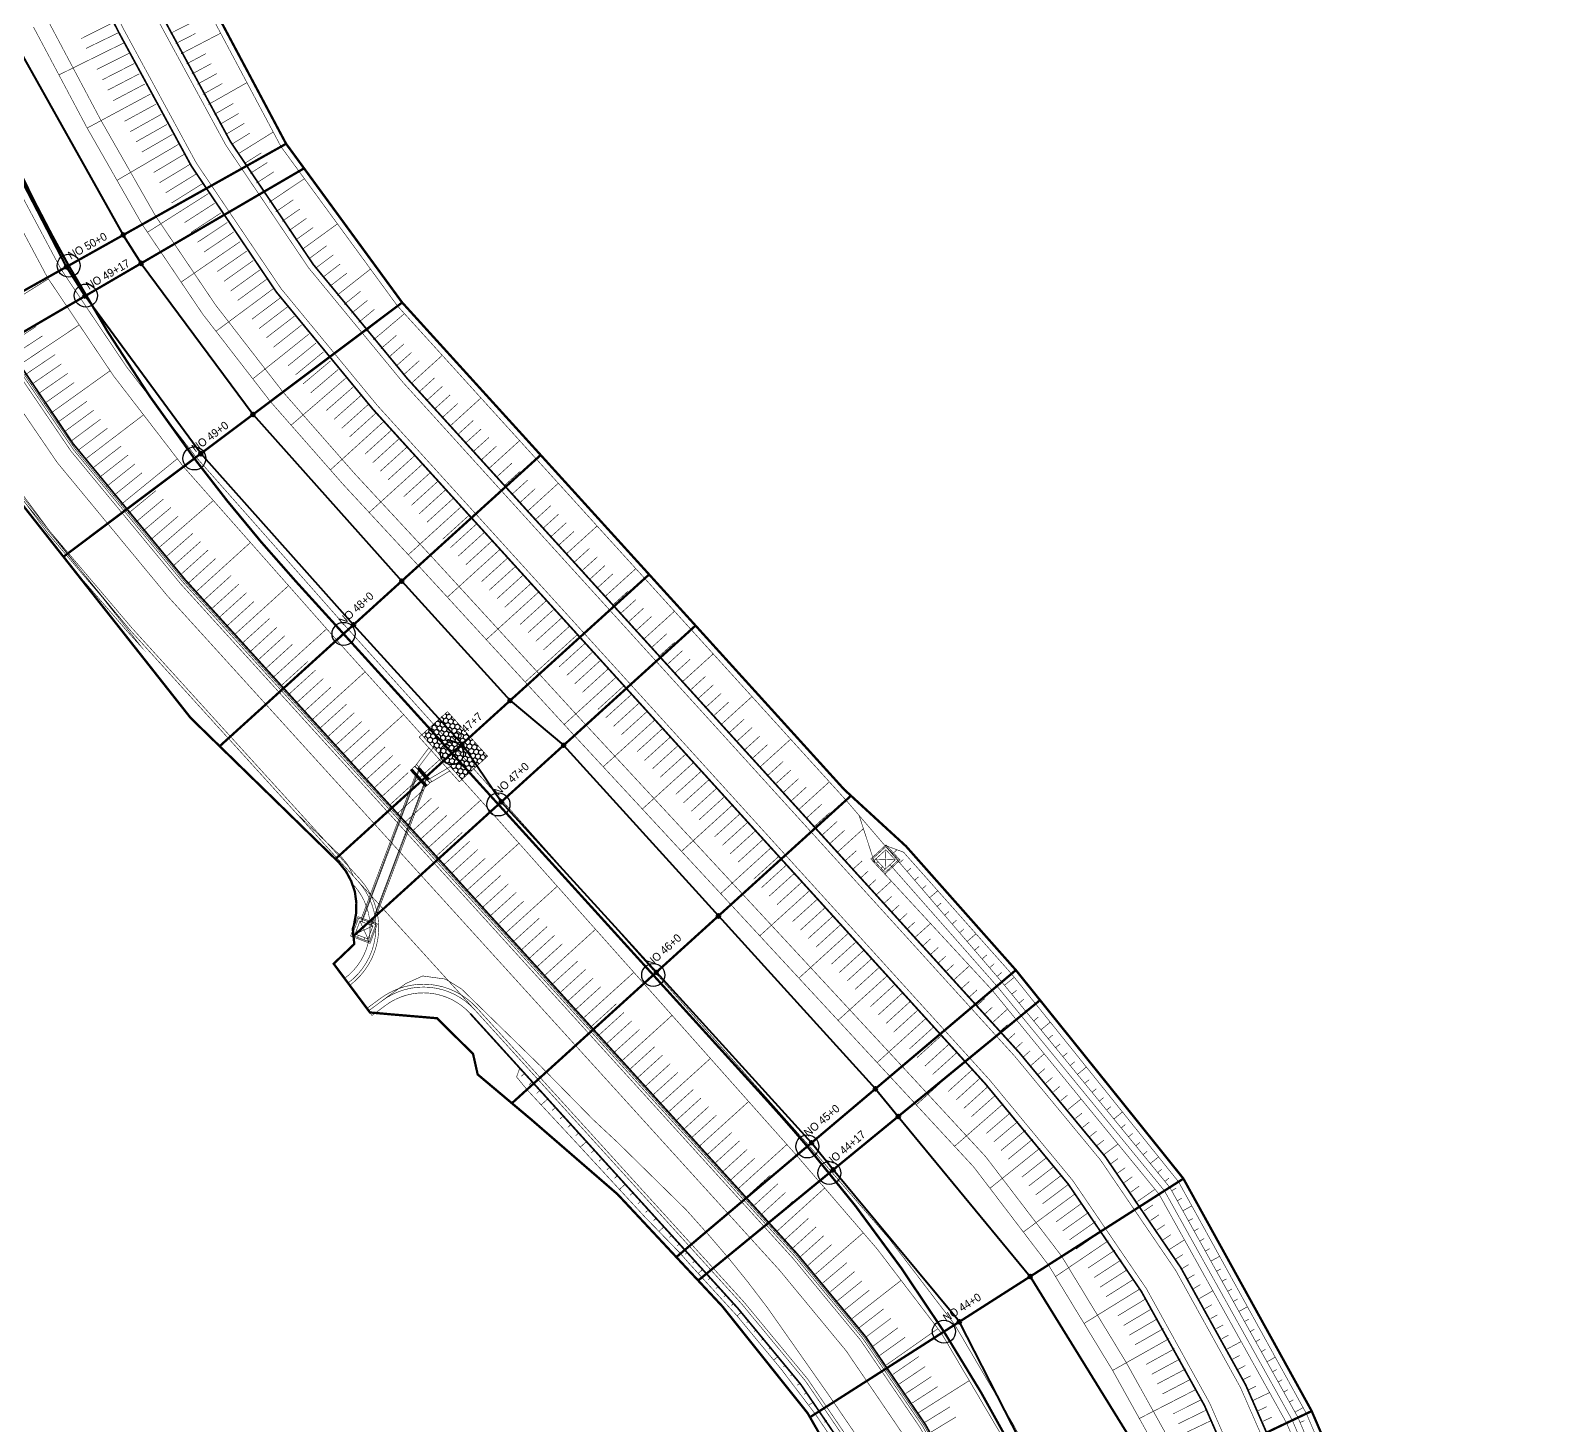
# Model space of a CAD drawing. Header units: millimetres. Extents: x -254 to 217267, y -7 to 401794.
# Drawn here: x 216861.8 to 216994.3, y 401564.5 to 401685.7 of the extents above; entities that cross this region are included whole.
import ezdxf
from ezdxf.enums import TextEntityAlignment as Align

# ---------------------------------------------------------------- set-up
doc = ezdxf.new("R2010")
doc.units = ezdxf.units.MM
doc.header["$PDMODE"] = 2
doc.header["$PDSIZE"] = 0.1
doc.linetypes.add('D_HIDDEN', pattern=[0.35, 0.2, -0.15])
doc.linetypes.add('HIDDEN', pattern=[9.525, 6.35, -3.175])
for name, color, linetype in [('#측점', 1, 'Continuous'), ('#측점라인', 1, 'Continuous'), ('#홍수방호벽', 1, 'Continuous'), ('0-DEGN-바닥보호공', 183, 'Continuous'), ('0-DEGN-제방상단', 1, 'Continuous'), ('0-DEGN-제방하단', 6, 'Continuous'), ('1-DEGN-배수계획', 4, 'Continuous'), ('1-블록기초 측점', 4, 'Continuous'), ('CC-DEGN-흄관', 3, 'Continuous'), ('CE-SLOP-FILL', 11, 'Continuous'), ('CS-CONC-MAJR', 5, 'Continuous')]:
    doc.layers.add(name, color=color, linetype=linetype)
for name, color, linetype, true_color in [('0-DEGN-아스팔트덧씌우기포장', 9, 'Continuous', 0xade0a3), ('0-DEGN-콘크리트포장', 254, 'Continuous', 0xccc5e2), ('0-DEGN-포장선', 254, 'Continuous', 0xccc5e2)]:
    doc.layers.add(name, color=color, linetype=linetype, true_color=true_color)
doc.styles.get("Standard").update_dxf_attribs({"font": ''})
doc.styles.get('Standard').set_extended_font_data('Dotum')
doc.linetypes.add('H-DICHU00R', pattern='A,1.1,[32,kosdic.shx,S=0.1,R=0,X=0,Y=0],-0.466667,["U",Standard,S=0.2,R=180,X=0,Y=0.1],-0.083333', length=1.65)

# ---------------------------------------------------------------- blocks, each defined once
blk = doc.blocks.new('lblock')
at = {"color": 3, "lineweight": 100}
for p, q in [((-1.24, 0.24), (-1.39, 0.24)), ((-1.24, 0.39), (-1.24, 0.09))]:
    blk.add_line(p, q, dxfattribs=at)
blk.add_circle((-1.24, 0.24), 0.15, dxfattribs=at)
blk = doc.blocks.new('leftblock')
at = {"lineweight": 100}
blk.add_blockref('lblock', (1.24, -0.24), dxfattribs=at)
blk = doc.blocks.new('rightblock')
at = {"color": 30, "lineweight": 100, "true_color": 0xf8991e}
for p, q in [((0, 0.15), (0, -0.15)), ((0, 0), (0.15, 0))]:
    blk.add_line(p, q, dxfattribs=at)
blk.add_circle((0, 0), 0.15, dxfattribs=at)

msp = doc.modelspace()

# ---------------------------------------------------------------- hatches: boundary and pattern name
at = {"layer": '0-DEGN-바닥보호공', "transparency": 33554687}
h = msp.add_hatch(dxfattribs=at)
h.set_pattern_fill('HONEY', color=256, scale=2, angle=80.8105)
h.set_pattern_definition([(80.810489167, (-218152.5419, 197419.3317), (-0.15383992804, 0.40476323517), [0.25, -0.5]), (200.810489167, (-218152.5419, 197419.3317), (-0.27361528015, -0.33561090338), [0.25, -0.5]), (140.810489167, (-218152.5419, 197419.3317), (-0.42745520819, 0.06915233179), [-0.5, 0.25])])
h.paths.add_polyline_path([(216899.19, 401620.63), (216901.42, 401622.64), (216897.94, 401626.52), (216895.71, 401624.51)])
at = {"layer": 'CS-CONC-MAJR'}
h = msp.add_hatch(dxfattribs=at)
h.set_pattern_fill('ANSI31', color=161, scale=0.2, angle=86.937)
h.set_pattern_definition([(131.937, (216896.547704, 401620.451255), (-0.018597, -0.01670783), [])])
h.paths.add_polyline_path([(216894.87, 401621.57), (216894.72, 401621.43), (216895.45, 401620.62), (216896.03, 401619.98), (216896.18, 401620.12), (216895.6, 401620.75)])
h.paths.add_polyline_path([(216895.45, 401621.71), (216895.31, 401621.53), (216896.18, 401620.56), (216896.38, 401620.68)])

# ---------------------------------------------------------------- linework, layer by layer
at = {"layer": '#측점라인', "color": 2, "linetype": 'Continuous', "lineweight": 30, "const_width": 0.2, "flags": 128}
for points in [[(216865.06, 401665.24, -0.015226), (216860.84, 401673.34), (216838.94, 401718.69, 0.039949), (216818.78, 401753.11), (216791.54, 401792.12)], [(216875.97, 401648.5, -0.033346), (216865.06, 401665.24, -0.033346)], [(216888.92, 401633.27), (216884.83, 401637.77, -0.023206), (216875.97, 401648.5)], [(216929.17, 401588.77, 0.008743), (216925.71, 401592.72), (216915.8, 401603.65)], [(216941.03, 401572.69, 0.033346), (216929.17, 401588.77)], [(216956.67, 401542.53), (216950.06, 401556.41, 0.031064), (216941.03, 401572.69)]]:
    msp.add_lwpolyline(points, format="xyb", dxfattribs=at)
for points in [[(216876.75, 401689.32), (216883.92, 401675.84), (216893.99, 401662.06), (216919.47, 401633.99), (216932.38, 401619.75), (216937.74, 401614.83), (216947.27, 401604.08), (216957.44, 401591.43), (216961.81, 401585.98), (216972.94, 401565.81), (216979.75, 401549.93), (216981.96, 401547.07), (216984.75, 401544.73), (216988, 401543.04), (216991.53, 401542.08), (216993.72, 401541.9), (217013.69, 401541.27)], [(216850.92, 401657.32), (216883.93, 401675.82)], [(216885.49, 401673.69), (216852.97, 401654.72)], [(216864.61, 401639.97), (216894.01, 401662.04)], [(216933.77, 401557.65), (216929.2, 401565.61), (216921.8, 401574.88), (216912.71, 401584.61), (216905.16, 401591.15), (216900.56, 401595.02), (216900.16, 401596.8), (216897.03, 401599.9), (216894.55, 401600.11), (216893.13, 401600.23), (216891.21, 401600.4), (216888.06, 401604.63), (216889.85, 401606.34), (216889.72, 401607.65), (216889.82, 401607.99), (216890, 401608.95), (216890.03, 401609.93), (216889.9, 401610.89), (216889.58, 401611.81), (216889.12, 401612.67), (216888.52, 401613.42), (216875.64, 401625.98), (216854.18, 401653.19)], [(216878.17, 401623.52), (216906.03, 401648.8)], [(216915.44, 401638.43), (216888.21, 401613.72)], [(216889.78, 401607.04), (216919.47, 401633.99)], [(216902.36, 401618.46), (216888.92, 401633.27)], [(216903.53, 401592.52), (216932.96, 401619.22)], [(216915.8, 401603.65), (216902.36, 401618.46)], [(216917.8, 401579.16), (216947.27, 401604.08)], [(216949.37, 401601.47), (216919.7, 401577.13)], [(216929.4, 401565.26), (216961.81, 401585.97)], [(216937.49, 401548.91), (216972.94, 401565.79)]]:
    msp.add_lwpolyline(points, dxfattribs=at)
at = {"layer": '#측점라인', "color": 2, "linetype": 'Continuous', "lineweight": 30}
for centre in [(216865.06, 401665.24), (216866.55, 401662.64), (216875.97, 401648.5), (216888.92, 401633.27), (216898.32, 401622.9), (216902.36, 401618.46), (216915.8, 401603.65), (216929.17, 401588.77), (216931.08, 401586.46), (216941.03, 401572.69)]:
    msp.add_circle(centre, 1, dxfattribs=at)
at = {"layer": '#홍수방호벽', "linetype": 'HIDDEN', "ltscale": 0.1, "const_width": 0.05, "flags": 128}
msp.add_lwpolyline([(216981.15, 401513.12, -0.23665), (216949.93, 401541.61), (216947.49, 401547.98, 0.092973), (216928.2, 401579.34), (216875.08, 401637.87, -0.069647), (216850.09, 401674.57, -0.069647)], format="xyb", dxfattribs=at)
at = {"lineweight": 40}
for points in [[(216860.17, 401685.09), (216869.8, 401667.9), (216871.35, 401665.44), (216881.06, 401652.32), (216893.97, 401637.85), (216903.37, 401627.48), (216908.02, 401623.6), (216921.46, 401608.78), (216935.08, 401593.77), (216937.07, 401591.37), (216948.52, 401577.48), (216959.65, 401559.45), (216965.96, 401546.96), (216967.09, 401542.01), (216978.11, 401531.25), (216993.23, 401526.98), (216997.23, 401526.86)], [(216996.94, 401517.9), (216992.94, 401518.02), (216973.73, 401523.43), (216959.54, 401537.19), (216957.87, 401543.1), (216951.55, 401555.6), (216942.37, 401573.54), (216931.42, 401586.74), (216929.54, 401589.09), (216916.09, 401603.91), (216902.61, 401618.69), (216899.2, 401623.69), (216889.79, 401634.06), (216876.53, 401648.92), (216866.48, 401662.6), (216864.87, 401665.13), (216855.65, 401682.9)]]:
    msp.add_lwpolyline(points, dxfattribs=at)
at = {"layer": '0-DEGN-바닥보호공', "transparency": 33554687, "const_width": 0.05}
msp.add_lwpolyline([(216899.19, 401620.63), (216901.42, 401622.64), (216897.94, 401626.52), (216895.71, 401624.51)], close=True, dxfattribs=at)
at = {"layer": '0-DEGN-아스팔트덧씌우기포장', "color": 0, "linetype": 'Continuous', "const_width": 0.05}
for points in [[(216839.51, 401695.5), (216849.15, 401675.7, 0.001834), (216849.66, 401674.64), (216849.62, 401674.62, 0.070039), (216874.78, 401637.61), (216927.91, 401579.07, -0.092973), (216947.12, 401547.84), (216949.29, 401542.18, -0.103188), (216949.71, 401540.61), (216949.71, 401540.61), (216950.13, 401539.24), (216950.11, 401539.24, -0.005263), (216950.46, 401538.12), (216951.63, 401534.17), (216952.32, 401532.14), (216953, 401530.12), (216957.36, 401518.83), (216964.48, 401504.3)], [(216889.45, 401602.75, 0.443178), (216890.35, 401611.97), (216870.56, 401633.77, -0.04975), (216850.92, 401660.29, 0.292263), (216844.9, 401663.31), (216837.87, 401662.57)], [(216959.61, 401502.32), (216952.33, 401516.58), (216947.82, 401528.25), (216946.4, 401532.51), (216945.19, 401536.54, 0.018906), (216943.97, 401540.14), (216941.8, 401545.8, 0.092973), (216923.69, 401575.24), (216900.48, 401600.81, 0.385831), (216892.12, 401601.62), (216890.94, 401600.75)]]:
    msp.add_lwpolyline(points, format="xyb", dxfattribs=at)
at = {"layer": '0-DEGN-아스팔트덧씌우기포장', "linetype": 'Continuous', "const_width": 0.05}
for points in [[(216839.77, 401695.53), (216849.37, 401675.81, 0.002224), (216850, 401674.53), (216849.95, 401674.51, 0.069647), (216874.97, 401637.77), (216928.09, 401579.23, -0.092973), (216947.35, 401547.93)], [(216941.56, 401545.71, 0.092973), (216923.5, 401575.07), (216900.3, 401600.64, 0.385829), (216892.27, 401601.42), (216891.09, 401600.54), (216889.3, 401602.95, 0.443164), (216890.17, 401611.8), (216870.38, 401633.61, -0.04975), (216850.7, 401660.17, 0.292262), (216844.93, 401663.06), (216837.9, 401662.32), (216837.32, 401667.84, 0.014437), (216837.66, 401667.88), (216839.43, 401668.06), (216840.38, 401668.24), (216841.09, 401668.48), (216841.76, 401668.81), (216842.24, 401669.15), (216842.7, 401669.62), (216843.03, 401670.05), (216843.41, 401670.78), (216843.66, 401671.75), (216843.66, 401673.26), (216834.08, 401692.94, 0.092072)]]:
    msp.add_lwpolyline(points, format="xyb", dxfattribs=at)
at = {"layer": '0-DEGN-제방상단', "color": 3, "linetype": 'Continuous', "const_width": 0.15}
for points in [[(216875.19, 401699.81, 0.534579), (216870.68, 401691.85), (216873, 401687.25, 0.071944), (216894.44, 401655.45), (216947.57, 401596.91, -0.092973), (216971.91, 401557.34), (216974.35, 401550.98, 0.301969), (216993.3, 401537.5), (217040.5, 401536.01, -0.012453), (217044.18, 401535.8, 0.460428), (217050.11, 401541.69), (217049.86, 401545.11), (217049.07, 401554.24)], [(217116.71, 401392.56), (217115.88, 401393.55, -0.210591), (217111.29, 401409.01), (217111.41, 401409.92, 0.061603), (217111.52, 401438.15), (217107.66, 401470.37, 0.370717), (217040.37, 401532.01), (216993.17, 401533.51, -0.301969), (216970.62, 401549.54), (216968.18, 401555.91, 0.092973), (216944.61, 401594.22), (216891.48, 401652.76, -0.071883), (216869.41, 401685.49), (216864.7, 401694.83, 0.296181), (216859.58, 401697.84), (216857.33, 401697.6)]]:
    msp.add_lwpolyline(points, format="xyb", dxfattribs=at)
at = {"layer": '0-DEGN-제방상단', "color": 3, "ltscale": 0.1, "const_width": 0.15}
for points in [[(217087.17, 401393.73, -0.057052), (217086.62, 401391.52), (217082.65, 401380.8, 0.050522), (217081.64, 401376.9), (217079.14, 401360.7, 0.045495), (217078.91, 401357.07), (217080.04, 401318.13), (217078.91, 401357.07, -0.045495), (217079.14, 401360.7), (217081.64, 401376.9, -0.050522), (217082.65, 401380.8), (217086.62, 401391.52, 0.057052), (217087.17, 401393.73), (217089.59, 401412.68, 0.061603), (217089.68, 401435.51), (217085.82, 401467.73, 0.370717), (217039.68, 401510), (216992.47, 401511.5, -0.301969), (216950.07, 401541.65), (216947.63, 401548.01, 0.092973), (216928.31, 401579.42), (216875.19, 401637.95, -0.071883), (216849.6, 401675.9), (216840.03, 401695.54)], [(216899.92, 401600.3), (216923.13, 401574.73, -0.092973), (216941.1, 401545.53), (216943.26, 401539.89, -0.018906), (216944.48, 401536.31), (216945.68, 401532.28), (216947.12, 401528), (216951.65, 401516.27)]]:
    msp.add_lwpolyline(points, format="xyb", dxfattribs=at)
at = {"layer": '0-DEGN-제방상단', "linetype": 'Continuous', "const_width": 0.05}
for points in [[(216889, 401603.35, 0.443176), (216889.8, 401611.46)], [(216899.92, 401600.3, 0.385833), (216892.57, 401601.02)]]:
    msp.add_lwpolyline(points, format="xyb", dxfattribs=at)
at = {"layer": '0-DEGN-제방상단', "color": 3, "linetype": 'Continuous', "const_width": 0.05}
for points in [[(216889.15, 401603.15), (216889, 401603.35)], [(216891.39, 401600.14), (216892.57, 401601.02)], [(216891.24, 401600.34), (216891.39, 401600.14)]]:
    msp.add_lwpolyline(points, dxfattribs=at)
at = {"layer": '0-DEGN-제방하단', "linetype": 'Continuous', "lineweight": 30, "const_width": 0.05}
for points in [[(217012.93, 401517.14), (216992.98, 401517.87), (216987.88, 401518.32), (216982.92, 401519.4), (216978.18, 401521.06), (216973.68, 401523.29), (216969.51, 401526.05), (216965.71, 401529.3), (216962.11, 401533.28), (216959.41, 401537.12), (216954.99, 401546.65), (216951.62, 401555.58), (216947.13, 401564.5), (216941.95, 401573.32), (216936.3, 401580.72), (216929.27, 401588.89), (216916.01, 401603.82), (216902.71, 401618.77), (216889.35, 401633.64), (216876.08, 401648.66), (216870.06, 401656.49), (216864.4, 401664.92), (216854.98, 401682.61), (216850.18, 401692.48, 0.215915)], [(217012.88, 401515.77), (216992.9, 401516.51), (216987.67, 401516.97), (216982.55, 401518.07), (216977.64, 401519.79), (216972.99, 401522.1), (216968.68, 401524.95), (216964.75, 401528.31), (216961.03, 401532.42), (216958.22, 401536.43), (216953.72, 401546.12), (216950.36, 401555.03), (216945.93, 401563.85), (216940.81, 401572.55), (216935.24, 401579.86), (216928.24, 401587.99), (216914.98, 401602.91), (216901.69, 401617.85), (216888.32, 401632.73), (216875.02, 401647.79), (216868.95, 401655.68), (216863.22, 401664.21), (216853.76, 401681.99), (216849.02, 401691.73, 0.209959)]]:
    msp.add_lwpolyline(points, format="xyb", dxfattribs=at)
for points in [[(217013.61, 401538.86), (216993.62, 401539.49), (216991.16, 401539.7), (216988.75, 401540.22), (216986.42, 401541.05), (216984.22, 401542.18), (216982.3, 401543.49), (216980.55, 401545.03), (216979.01, 401546.77), (216977.61, 401548.62), (216970.77, 401564.75), (216959.7, 401584.62), (216945.21, 401602.34), (216935.01, 401613.38), (216933.67, 401617.5), (216932.53, 401618.83), (216919.09, 401633.64), (216905.65, 401648.45), (216893.6, 401661.74), (216883.49, 401675.57), (216874.7, 401692.1)], [(216863.22, 401686.6), (216867.82, 401677.93), (216872.61, 401669.54), (216877.8, 401661.84), (216883.62, 401654.32), (216889.91, 401647.15), (216896.44, 401640.11), (216909.95, 401625.37), (216923.54, 401610.69), (216937.35, 401595.78), (216944.66, 401587.87), (216951.23, 401579.26), (216956.84, 401570.03), (216962.07, 401560.62)], [(217047.3, 401538.68), (217047.27, 401539), (217033.64, 401539.43), (217013.65, 401539.96), (216993.66, 401540.59), (216991.33, 401540.79), (216989.04, 401541.28), (216986.84, 401542.07), (216984.76, 401543.14), (216982.95, 401544.38), (216981.31, 401545.83), (216979.86, 401547.47), (216978.54, 401549.2), (216971.76, 401565.23), (216960.63, 401585.22), (216946.05, 401603.05), (216933.67, 401617.5)], [(217047.27, 401539), (217046.87, 401539.81), (217040.63, 401540.01), (217033.67, 401540.23), (217013.67, 401540.76), (216993.68, 401541.39), (216991.45, 401541.58), (216989.26, 401542.05), (216987.15, 401542.81), (216985.15, 401543.83), (216983.43, 401545.02), (216981.87, 401546.4), (216980.5, 401547.98), (216979.3, 401549.68), (216972.49, 401565.57), (216961.39, 401585.7), (216946.89, 401603.76), (216937.52, 401614.32), (216935.88, 401614.92)], [(216951.65, 401516.27), (216951.05, 401517.2), (216948.8, 401523.24), (216947.09, 401527.82), (216946.62, 401529.16), (216945.03, 401533.58), (216942.74, 401539.88), (216940.15, 401546.4), (216938.62, 401549.44), (216936.21, 401554.84), (216933.93, 401559.26), (216930.73, 401564.26), (216929.85, 401565.55), (216926.93, 401569.4), (216923.08, 401574.05), (216918.92, 401578.6), (216918.16, 401579.47), (216915.04, 401582.68), (216909.44, 401588.75), (216904.84, 401593.7), (216903.94, 401594.8), (216904.21, 401595.58)]]:
    msp.add_lwpolyline(points, dxfattribs=at)
at = {"layer": '0-DEGN-제방하단', "linetype": 'Continuous', "lineweight": 30, "ltscale": 3, "const_width": 0.05}
msp.add_lwpolyline([(216862, 401685.97), (216866.62, 401677.27), (216871.44, 401668.82), (216876.69, 401661.04), (216882.56, 401653.45), (216888.9, 401646.23), (216895.43, 401639.18), (216908.95, 401624.44), (216922.54, 401609.76), (216936.35, 401594.84), (216943.61, 401586.99), (216950.1, 401578.48), (216955.66, 401569.34), (216960.84, 401560.02)], dxfattribs=at)
at = {"layer": '0-DEGN-콘크리트포장', "linetype": 'Continuous', "const_width": 0.05}
msp.add_lwpolyline([(216855.1, 401652.75, 0.0368), (216870.19, 401633.44), (216871.36, 401632.15), (216870.14, 401633.71), (216863.26, 401642.39), (216855.19, 401652.64)], format="xyb", close=True, dxfattribs=at)
at = {"layer": '0-DEGN-포장선', "const_width": 0.05, "flags": 128}
for points in [[(217152.2, 401364.48, -0.298866), (217127.51, 401378.91), (217126.12, 401381.51, 0.053561), (217123.67, 401385.14), (217116.26, 401393.87, -0.210591), (217111.79, 401408.95), (217111.91, 401409.85, 0.061603), (217112.02, 401438.2), (217108.16, 401470.42, 0.370717), (217040.39, 401532.51), (216993.18, 401534.01, -0.301969), (216971.08, 401549.72), (216968.64, 401556.09, 0.092973), (216944.98, 401594.56), (216891.85, 401653.1, -0.071891), (216869.86, 401685.71), (216863.25, 401698.84)], [(217152.2, 401364.48), (217143.67, 401368.59, -0.201789), (217130.16, 401380.32), (217128.77, 401382.92, 0.053561), (217125.95, 401387.08), (217118.55, 401395.81, -0.210591), (217114.77, 401408.57), (217114.88, 401409.47, 0.061603), (217115, 401438.56), (217111.14, 401470.78, 0.370717), (217040.49, 401535.51), (216993.28, 401537, -0.301969), (216973.88, 401550.8), (216971.44, 401557.16, 0.092973), (216947.2, 401596.57), (216894.07, 401655.11, -0.071936), (216872.55, 401687.03), (216866.41, 401699.23)], [(216959.38, 401502.22), (216952.1, 401516.48), (216947.59, 401528.17), (216946.16, 401532.43), (216944.95, 401536.47, 0.018906), (216943.73, 401540.05), (216941.56, 401545.71, 0.092973), (216923.5, 401575.07), (216870.38, 401633.61, -0.071868), (216843.75, 401673.08), (216834.08, 401692.94, 0.092072), (216832.78, 401694.7, 0.092072)], [(216952.61, 401532.14, -0.056798), (216948.11, 401540.92), (216945.67, 401547.28, 0.092973), (216926.76, 401578.02), (216873.64, 401636.56, -0.069647), (216848.34, 401673.71)], [(216952.61, 401532.14, -0.056798), (216948.11, 401540.92), (216945.67, 401547.28, 0.092973), (216926.76, 401578.02), (216873.64, 401636.56, -0.069647), (216848.34, 401673.71)], [(216950.2, 401540.54, -0.007457), (216949.52, 401542.27), (216947.35, 401547.93, 0.092973), (216928.09, 401579.23), (216874.97, 401637.77, -0.069647), (216849.95, 401674.51)], [(216950.2, 401540.54, -0.007457), (216949.52, 401542.27), (216947.35, 401547.93, 0.092973), (216928.09, 401579.23), (216874.97, 401637.77, -0.069647), (216849.95, 401674.51)]]:
    msp.add_lwpolyline(points, format="xyb", dxfattribs=at)
at = {"layer": '0-DEGN-포장선', "linetype": 'HIDDEN', "const_width": 0.05, "flags": 128}
msp.add_lwpolyline([(216981.15, 401513.12, -0.23665), (216949.93, 401541.61), (216947.49, 401547.98, 0.092973), (216928.2, 401579.34), (216875.08, 401637.87, -0.069647), (216850.09, 401674.57, -0.069647)], format="xyb", dxfattribs=at)
at = {"layer": '0-DEGN-포장선', "const_width": 0.05}
for points in [[(216871.36, 401632.15), (216870.14, 401633.71), (216863.26, 401642.39), (216855.19, 401652.64), (216855.1, 401652.75)], [(216889.3, 401602.95), (216891.09, 401600.54)]]:
    msp.add_lwpolyline(points, dxfattribs=at)
at = {"layer": '0-DEGN-포장선', "const_width": 0.05, "flags": 128}
for points in [[(216889.77, 401612.24), (216889.74, 401612.31), (216889.26, 401613.26), (216888.62, 401614.04), (216885.77, 401616.78), (216884.71, 401617.81)], [(216891.09, 401600.54), (216892.94, 401601.92), (216894.32, 401602.91), (216895.79, 401603.57), (216897.75, 401603.3), (216897.75, 401603.3), (216898.04, 401603.13), (216899.15, 401602.45), (216906, 401595.76), (216910.59, 401591.09), (216912.7, 401589.12), (216918.65, 401583.27), (216920.62, 401581.07), (216922.38, 401579.02), (216924.05, 401576.95), (216925.75, 401574.71), (216931.18, 401566.97), (216933.82, 401563.1)]]:
    msp.add_lwpolyline(points, dxfattribs=at)
at = {"layer": '0-DEGN-포장선', "const_width": 0.05}
for points in [[(216889.3, 401602.95, 0.443179), (216890.17, 401611.8)], [(216891.09, 401600.54), (216892.27, 401601.42, -0.385833), (216900.3, 401600.64)]]:
    msp.add_lwpolyline(points, format="xyb", dxfattribs=at)
at = {"layer": '1-DEGN-배수계획', "linetype": 'D_HIDDEN', "const_width": 0.05}
for points in [[(216934.68, 401613.73), (216936, 401614.95), (216937.22, 401613.63), (216935.9, 401612.41)], [(216889.53, 401607.04), (216890.17, 401608.72), (216891.85, 401608.09), (216891.22, 401606.4)]]:
    msp.add_lwpolyline(points, close=True, dxfattribs=at)
at = {"layer": '1-DEGN-배수계획', "const_width": 0.05}
for points in [[(216934.82, 401613.73), (216936, 401614.81), (216937.08, 401613.64), (216935.91, 401612.55)], [(216935.1, 401613.72), (216935.99, 401614.53), (216936.8, 401613.65), (216935.92, 401612.83)], [(216889.66, 401607.1), (216890.23, 401608.59), (216891.72, 401608.03), (216891.16, 401606.53)], [(216889.92, 401607.21), (216890.34, 401608.34), (216891.47, 401607.91), (216891.04, 401606.79)]]:
    msp.add_lwpolyline(points, close=True, dxfattribs=at)
for points in [[(216935.99, 401614.53), (216935.92, 401612.83)], [(216935.1, 401613.72), (216934.96, 401613.58)], [(216935.1, 401613.72), (216936.8, 401613.65)], [(216935.31, 401613.5), (216935.16, 401613.36)], [(216935.72, 401613.05), (216935.57, 401612.92)], [(216935.92, 401612.83), (216935.77, 401612.7)], [(216889.92, 401607.21), (216891.47, 401607.91)], [(216890.34, 401608.34), (216891.04, 401606.79)], [(216889.92, 401607.21), (216889.85, 401607.03)], [(216890.2, 401607.11), (216890.13, 401606.92)], [(216890.76, 401606.9), (216890.69, 401606.71)], [(216891.04, 401606.79), (216890.97, 401606.6)]]:
    msp.add_lwpolyline(points, dxfattribs=at)
at = {"layer": '1-DEGN-배수계획', "linetype": 'H-DICHU00R', "const_width": 0.05, "flags": 128}
msp.add_lwpolyline([(217044.05, 401538.55), (217033.62, 401538.88), (217013.63, 401539.41), (216993.66, 401540.04), (216991.24, 401540.25), (216988.9, 401540.75), (216986.64, 401541.56), (216984.51, 401542.65), (216982.64, 401543.93), (216980.94, 401545.42), (216979.43, 401547.12), (216978.09, 401548.9), (216971.27, 401564.99), (216960.16, 401584.93), (216945.62, 401602.7), (216936.35, 401613.23)], dxfattribs=at)
at = {"layer": '1-블록기초 측점', "extrusion": (0, 0, -1)}
for p in [(216871.35, 401665.44), (216866.48, 401662.6), (216893.97, 401637.85), (216889.79, 401634.06), (216903.37, 401627.48), (216899.2, 401623.69), (216908.02, 401623.6), (216902.61, 401618.69), (216921.46, 401608.79), (216916.06, 401603.88), (216935.08, 401593.77), (216937.07, 401591.37), (216929.54, 401589.09), (216931.42, 401586.74), (216948.52, 401577.48), (216942.37, 401573.54)]:
    msp.add_point(p, dxfattribs=at)
at = {"layer": '1-블록기초 측점'}
for p in [(216881.06, 401652.32), (216876.53, 401648.92)]:
    msp.add_point(p, dxfattribs=at)
at = {"layer": 'CC-DEGN-흄관', "ltscale": 0.5, "const_width": 0.05}
for points in [[(216895.14, 401620.97), (216890.44, 401608.51)], [(216895.41, 401621.42), (216890.47, 401608.29)], [(216896.11, 401620.64), (216891.34, 401607.96)], [(216895.99, 401620.02), (216891.5, 401608.11)]]:
    msp.add_lwpolyline(points, dxfattribs=at)
at = {"layer": 'CC-DEGN-흄관', "linetype": 'D_HIDDEN', "ltscale": 0.2, "const_width": 0.05}
for points in [[(216895.46, 401621.36), (216890.53, 401608.27)], [(216896.06, 401620.69), (216891.28, 401607.98)]]:
    msp.add_lwpolyline(points, dxfattribs=at)
at = {"layer": 'CE-SLOP-FILL', "linetype": 'Continuous', "const_width": 0.05}
for points in [[(216868.96, 401686.37), (216866.13, 401684.94)], [(216869.41, 401685.48), (216866.57, 401684.1)], [(216873.9, 401685.41), (216875.62, 401686.28)], [(216869.85, 401684.58), (216864.21, 401681.8)], [(216874.35, 401684.52), (216876.07, 401685.4)], [(216874.81, 401683.63), (216878.25, 401685.42)], [(216870.3, 401683.68), (216867.5, 401682.28)], [(216875.28, 401682.75), (216876.99, 401683.66)], [(216870.75, 401682.79), (216867.97, 401681.37)], [(216871.2, 401681.9), (216868.44, 401680.47)], [(216875.75, 401681.87), (216877.45, 401682.79)], [(216876.23, 401680.99), (216877.92, 401681.92)], [(216871.67, 401681.01), (216868.92, 401679.56)], [(216876.71, 401680.11), (216878.39, 401681.05)], [(216877.2, 401679.24), (216880.53, 401681.13)], [(216872.14, 401680.13), (216866.67, 401677.19)], [(216872.62, 401679.25), (216869.9, 401677.77)], [(216877.7, 401678.37), (216879.34, 401679.32)], [(216873.1, 401678.38), (216870.4, 401676.87)], [(216873.59, 401677.5), (216870.91, 401675.99)], [(216878.2, 401677.51), (216879.82, 401678.46)], [(216878.72, 401676.65), (216880.31, 401677.6)], [(216874.08, 401676.64), (216871.41, 401675.1)], [(216879.23, 401675.79), (216880.79, 401676.75)], [(216879.76, 401674.94), (216882.81, 401676.84)], [(216874.59, 401675.77), (216869.26, 401672.65)], [(216875.1, 401674.91), (216872.44, 401673.33)], [(216880.29, 401674.09), (216881.78, 401675.03)], [(216875.61, 401674.05), (216872.95, 401672.44)], [(216880.82, 401673.25), (216882.31, 401674.2)], [(216876.13, 401673.2), (216873.47, 401671.56)], [(216876.66, 401672.35), (216873.99, 401670.68)], [(216881.36, 401672.41), (216882.87, 401673.39)], [(216881.91, 401671.57), (216883.43, 401672.58)], [(216882.47, 401670.74), (216885.52, 401672.79)], [(216877.19, 401671.5), (216871.9, 401668.14)], [(216883.03, 401669.91), (216884.56, 401670.96)], [(216877.73, 401670.66), (216875.11, 401668.97)], [(216878.28, 401669.82), (216875.67, 401668.12)], [(216883.59, 401669.09), (216885.13, 401670.16)], [(216878.83, 401668.99), (216876.24, 401667.27)], [(216884.17, 401668.27), (216885.7, 401669.35)], [(216884.75, 401667.46), (216886.28, 401668.55)], [(216885.33, 401666.65), (216888.39, 401668.87)], [(216879.95, 401667.33), (216874.82, 401663.81)], [(216879.38, 401668.16), (216876.81, 401666.42)], [(216885.92, 401665.84), (216887.44, 401666.96)], [(216880.52, 401666.51), (216877.96, 401664.73)], [(216881.09, 401665.69), (216878.54, 401663.88)], [(216886.52, 401665.04), (216888.03, 401666.17)], [(216881.67, 401664.88), (216879.12, 401663.04)], [(216887.13, 401664.24), (216888.62, 401665.38)], [(216887.73, 401663.45), (216889.21, 401664.59)], [(216888.35, 401662.66), (216891.25, 401664.94)], [(216857.96, 401660.75), (216863.3, 401664.09)], [(216882.85, 401663.26), (216877.84, 401659.54)], [(216882.26, 401664.07), (216879.73, 401662.22)], [(216888.97, 401661.87), (216890.4, 401663.02)], [(216883.45, 401662.46), (216880.97, 401660.59)], [(216884.06, 401661.67), (216881.59, 401659.78)], [(216889.6, 401661.1), (216891, 401662.23)], [(216884.67, 401660.87), (216882.21, 401658.97)], [(216890.23, 401660.32), (216891.6, 401661.45)], [(216890.87, 401659.55), (216892.21, 401660.67)], [(216891.51, 401658.79), (216894.2, 401661.07)], [(216859.57, 401658.22), (216862.24, 401659.96)], [(216860.12, 401657.39), (216862.78, 401659.14)], [(216860.68, 401656.55), (216865.98, 401660.1)], [(216885.91, 401659.3), (216881.04, 401655.41)], [(216885.28, 401660.09), (216882.84, 401658.16)], [(216892.16, 401658.03), (216893.51, 401659.19)], [(216886.53, 401658.52), (216884.11, 401656.55)], [(216887.17, 401657.75), (216884.74, 401655.75)], [(216892.82, 401657.27), (216894.17, 401658.45)], [(216893.48, 401656.52), (216894.82, 401657.71)], [(216861.23, 401655.73), (216863.88, 401657.52)], [(216861.8, 401654.9), (216864.42, 401656.7)], [(216887.8, 401656.98), (216885.4, 401654.97)], [(216894.15, 401655.78), (216895.48, 401656.98)], [(216894.82, 401655.04), (216897.48, 401657.45)], [(216862.37, 401654.08), (216864.98, 401655.89)], [(216862.94, 401653.26), (216865.53, 401655.09)], [(216863.52, 401652.44), (216868.66, 401656.12)], [(216889.1, 401655.46), (216884.37, 401651.39)], [(216888.45, 401656.22), (216886.06, 401654.19)], [(216895.49, 401654.29), (216896.82, 401655.5)], [(216889.75, 401654.7), (216887.41, 401652.65)], [(216890.41, 401653.95), (216888.08, 401651.88)], [(216896.16, 401653.55), (216897.5, 401654.76)], [(216896.83, 401652.81), (216898.17, 401654.02)], [(216898.18, 401651.33), (216900.84, 401653.75)], [(216864.1, 401651.63), (216866.66, 401653.48)], [(216864.69, 401650.82), (216867.25, 401652.7)], [(216891.08, 401653.2), (216888.76, 401651.12)], [(216891.75, 401652.46), (216889.43, 401650.36)], [(216897.51, 401652.07), (216898.84, 401653.28)], [(216865.29, 401650.02), (216867.84, 401651.92)], [(216865.89, 401649.22), (216868.43, 401651.13)], [(216866.49, 401648.42), (216871.56, 401652.29)], [(216892.42, 401651.72), (216887.78, 401647.51)], [(216898.85, 401650.59), (216900.18, 401651.8)], [(216899.52, 401649.85), (216900.86, 401651.06)], [(216893.1, 401650.98), (216890.77, 401648.87)], [(216893.77, 401650.24), (216891.44, 401648.12)], [(216900.19, 401649.11), (216901.53, 401650.32)], [(216901.54, 401647.63), (216904.2, 401650.05)], [(216867.1, 401647.63), (216869.62, 401649.58)], [(216867.71, 401646.84), (216870.22, 401648.8)], [(216869.59, 401644.49), (216874.49, 401648.48)], [(216894.44, 401649.5), (216892.11, 401647.39)], [(216895.11, 401648.76), (216892.79, 401646.65)], [(216900.87, 401648.37), (216902.2, 401649.58)], [(216868.33, 401646.05), (216870.82, 401648.03)], [(216868.96, 401645.27), (216871.43, 401647.26)], [(216895.78, 401648.02), (216891.14, 401643.81)], [(216896.46, 401647.28), (216894.14, 401645.18)], [(216902.21, 401646.89), (216903.54, 401648.1)], [(216902.88, 401646.15), (216904.22, 401647.36)], [(216870.22, 401643.72), (216872.65, 401645.72)], [(216897.13, 401646.54), (216894.82, 401644.44)], [(216897.8, 401645.8), (216895.49, 401643.7)], [(216903.56, 401645.41), (216904.89, 401646.62)], [(216904.23, 401644.67), (216905.56, 401645.88)], [(216904.9, 401643.93), (216907.56, 401646.35)], [(216870.86, 401642.95), (216873.29, 401644.98)], [(216872.8, 401640.67), (216877.62, 401644.85)], [(216898.47, 401645.06), (216896.17, 401642.97)], [(216905.57, 401643.19), (216906.9, 401644.4)], [(216871.5, 401642.19), (216873.93, 401644.24)], [(216872.15, 401641.42), (216874.57, 401643.5)], [(216899.14, 401644.32), (216894.54, 401640.14)], [(216899.82, 401643.58), (216897.52, 401641.49)], [(216906.24, 401642.45), (216907.58, 401643.66)], [(216873.46, 401639.91), (216875.86, 401642.02)], [(216900.49, 401642.84), (216898.19, 401640.75)], [(216901.16, 401642.1), (216898.87, 401640.02)], [(216906.92, 401641.71), (216908.25, 401642.92)], [(216907.59, 401640.97), (216908.92, 401642.17)], [(216908.26, 401640.22), (216910.93, 401642.64)], [(216874.12, 401639.16), (216876.51, 401641.29)], [(216874.79, 401638.42), (216877.16, 401640.55)], [(216876.13, 401636.94), (216880.84, 401641.21)], [(216902.5, 401640.61), (216897.93, 401636.46)], [(216901.83, 401641.36), (216899.54, 401639.28)], [(216908.93, 401639.48), (216910.26, 401640.69)], [(216875.46, 401637.68), (216877.82, 401639.82)], [(216903.18, 401639.87), (216900.89, 401637.8)], [(216903.85, 401639.13), (216901.56, 401637.06)], [(216909.6, 401638.74), (216910.94, 401639.95)], [(216910.28, 401638), (216911.61, 401639.21)], [(216876.8, 401636.2), (216879.15, 401638.33)], [(216904.52, 401638.39), (216902.24, 401636.32)], [(216910.95, 401637.26), (216912.28, 401638.47)], [(216911.62, 401636.52), (216914.29, 401638.94)], [(216877.48, 401635.46), (216879.82, 401637.58)], [(216878.15, 401634.72), (216880.49, 401636.84)], [(216879.49, 401633.23), (216884.15, 401637.46)], [(216905.86, 401636.91), (216901.3, 401632.77)], [(216905.19, 401637.65), (216902.91, 401635.58)], [(216912.29, 401635.78), (216913.62, 401636.99)], [(216878.82, 401633.98), (216881.15, 401636.09)], [(216906.54, 401636.17), (216904.26, 401634.1)], [(216907.21, 401635.43), (216904.93, 401633.37)], [(216912.96, 401635.04), (216914.3, 401636.25)], [(216913.64, 401634.3), (216914.97, 401635.51)], [(216914.98, 401632.82), (216917.65, 401635.24)], [(216880.16, 401632.49), (216882.49, 401634.6)], [(216880.84, 401631.75), (216883.15, 401633.86)], [(216907.88, 401634.69), (216905.61, 401632.63)], [(216908.55, 401633.95), (216906.28, 401631.89)], [(216914.31, 401633.56), (216915.64, 401634.77)], [(216881.51, 401631.01), (216883.82, 401633.11)], [(216882.85, 401629.53), (216887.46, 401633.71)], [(216909.22, 401633.21), (216904.68, 401629.09)], [(216909.9, 401632.47), (216907.63, 401630.41)], [(216915.65, 401632.08), (216916.98, 401633.29)], [(216916.32, 401631.34), (216917.66, 401632.55)], [(216882.18, 401630.27), (216884.49, 401632.37)], [(216910.57, 401631.73), (216908.3, 401629.67)], [(216917, 401630.6), (216918.33, 401631.81)], [(216918.34, 401629.12), (216921.01, 401631.54)], [(216883.52, 401628.79), (216885.82, 401630.88)], [(216884.2, 401628.05), (216886.49, 401630.13)], [(216886.21, 401625.83), (216890.79, 401629.98)], [(216911.24, 401630.99), (216908.98, 401628.93)], [(216911.91, 401630.25), (216909.65, 401628.19)], [(216917.67, 401629.86), (216919, 401631.07)], [(216884.87, 401627.31), (216887.16, 401629.39)], [(216885.54, 401626.57), (216887.83, 401628.65)], [(216912.58, 401629.51), (216908.06, 401625.4)], [(216913.26, 401628.77), (216911, 401626.72)], [(216919.01, 401628.38), (216920.34, 401629.59)], [(216919.68, 401627.64), (216921.02, 401628.85)], [(216886.88, 401625.09), (216889.17, 401627.16)], [(216913.93, 401628.03), (216911.67, 401625.98)], [(216914.6, 401627.29), (216912.35, 401625.24)], [(216920.36, 401626.9), (216921.69, 401628.1)], [(216921.03, 401626.15), (216922.36, 401627.36)], [(216921.7, 401625.41), (216924.37, 401627.83)], [(216887.56, 401624.35), (216889.84, 401626.42)], [(216889.57, 401622.13), (216894.13, 401626.26)], [(216915.27, 401626.54), (216913.02, 401624.5)], [(216922.37, 401624.67), (216923.7, 401625.88)], [(216888.23, 401623.61), (216890.51, 401625.68)], [(216888.9, 401622.87), (216891.18, 401624.94)], [(216915.94, 401625.8), (216911.45, 401621.73)], [(216916.62, 401625.06), (216914.38, 401623.03)], [(216923.04, 401623.93), (216924.38, 401625.14)], [(216890.24, 401621.39), (216892.52, 401623.45)], [(216917.29, 401624.32), (216915.05, 401622.29)], [(216917.96, 401623.58), (216915.73, 401621.56)], [(216923.72, 401623.19), (216925.05, 401624.4)], [(216924.39, 401622.45), (216925.72, 401623.66)], [(216925.06, 401621.71), (216927.73, 401624.13)], [(216890.92, 401620.65), (216893.19, 401622.71)], [(216891.59, 401619.91), (216893.86, 401621.97)], [(216892.93, 401618.42), (216897.47, 401622.54)], [(216919.3, 401622.1), (216914.85, 401618.06)], [(216918.63, 401622.84), (216916.4, 401620.82)], [(216925.73, 401620.97), (216927.06, 401622.18)], [(216892.26, 401619.16), (216894.53, 401621.23)], [(216919.98, 401621.36), (216917.75, 401619.34)], [(216920.65, 401620.62), (216918.43, 401618.61)], [(216926.4, 401620.23), (216927.74, 401621.44)], [(216927.08, 401619.49), (216928.41, 401620.7)], [(216893.6, 401617.68), (216895.87, 401619.74)], [(216921.32, 401619.88), (216919.11, 401617.87)], [(216927.75, 401618.75), (216929.08, 401619.96)], [(216928.42, 401618.01), (216931.09, 401620.43)], [(216894.28, 401616.94), (216896.54, 401619)], [(216894.95, 401616.2), (216897.21, 401618.26)], [(216896.29, 401614.72), (216900.82, 401618.83)], [(216922.66, 401618.4), (216918.25, 401614.39)], [(216921.99, 401619.14), (216919.78, 401617.13)], [(216929.09, 401617.27), (216930.42, 401618.48)], [(216895.62, 401615.46), (216897.88, 401617.52)], [(216923.34, 401617.66), (216921.13, 401615.66)], [(216924.01, 401616.92), (216921.81, 401614.92)], [(216929.76, 401616.53), (216931.1, 401617.74)], [(216930.44, 401615.79), (216931.76, 401616.99)], [(216896.97, 401613.98), (216899.22, 401616.03)], [(216897.64, 401613.24), (216899.89, 401615.29)], [(216924.68, 401616.18), (216922.48, 401614.18)], [(216925.35, 401615.44), (216923.16, 401613.45)], [(216931.11, 401615.05), (216932.41, 401616.22)], [(216931.78, 401614.31), (216934.04, 401616.36)], [(216898.31, 401612.5), (216900.56, 401614.54)], [(216899.65, 401611.02), (216904.14, 401615.09)], [(216926.02, 401614.7), (216921.65, 401610.72)], [(216926.7, 401613.96), (216924.51, 401611.97)], [(216932.45, 401613.57), (216933.42, 401614.44)], [(216936.53, 401614.16), (216936.96, 401614.52)], [(216898.98, 401611.76), (216901.23, 401613.8)], [(216927.37, 401613.21), (216925.19, 401611.23)], [(216933.12, 401612.83), (216933.92, 401613.55)], [(216933.8, 401612.08), (216934.45, 401612.68)], [(216937.18, 401613.4), (216937.51, 401613.68)], [(216937.83, 401612.64), (216938.17, 401612.93)], [(216900.33, 401610.28), (216902.57, 401612.31)], [(216901, 401609.54), (216903.23, 401611.57)], [(216903.01, 401607.32), (216907.47, 401611.36)], [(216928.04, 401612.47), (216925.86, 401610.5)], [(216928.71, 401611.73), (216926.54, 401609.76)], [(216934.47, 401611.34), (216935.13, 401611.94)], [(216935.14, 401610.6), (216936.46, 401611.8)], [(216938.48, 401611.88), (216938.82, 401612.17)], [(216939.13, 401611.12), (216939.48, 401611.42)], [(216901.67, 401608.8), (216903.9, 401610.82)], [(216902.34, 401608.06), (216904.57, 401610.08)], [(216929.38, 401610.99), (216925.04, 401607.05)], [(216930.06, 401610.25), (216927.89, 401608.29)], [(216935.81, 401609.86), (216936.48, 401610.47)], [(216939.78, 401610.36), (216940.49, 401610.97)], [(216940.43, 401609.6), (216940.79, 401609.91)], [(216903.69, 401606.58), (216905.91, 401608.59)], [(216930.73, 401609.51), (216928.57, 401607.55)], [(216931.4, 401608.77), (216929.24, 401606.81)], [(216936.48, 401609.12), (216937.15, 401609.73)], [(216937.16, 401608.38), (216937.83, 401608.99)], [(216941.09, 401608.84), (216941.45, 401609.16)], [(216904.36, 401605.84), (216906.58, 401607.85)], [(216906.37, 401603.61), (216910.79, 401607.62)], [(216932.74, 401607.29), (216928.44, 401603.38)], [(216932.07, 401608.03), (216929.92, 401606.07)], [(216937.83, 401607.64), (216938.5, 401608.25)], [(216938.5, 401606.9), (216939.86, 401608.13)], [(216941.74, 401608.08), (216942.11, 401608.4)], [(216942.39, 401607.32), (216942.77, 401607.65)], [(216905.03, 401605.09), (216907.24, 401607.11)], [(216905.7, 401604.35), (216907.91, 401606.36)], [(216933.42, 401606.55), (216931.27, 401604.6)], [(216939.17, 401606.16), (216939.85, 401606.78)], [(216939.84, 401605.42), (216940.53, 401606.04)], [(216943.04, 401606.56), (216943.81, 401607.23)], [(216943.69, 401605.8), (216944.08, 401606.14)], [(216907.05, 401602.87), (216909.25, 401604.87)], [(216934.09, 401605.81), (216931.94, 401603.86)], [(216934.76, 401605.07), (216932.62, 401603.13)], [(216940.52, 401604.68), (216941.2, 401605.3)], [(216944.34, 401605.04), (216944.74, 401605.39)], [(216944.99, 401604.28), (216945.39, 401604.63)], [(216907.72, 401602.13), (216909.92, 401604.13)], [(216908.39, 401601.39), (216910.59, 401603.39)], [(216909.73, 401599.91), (216914.11, 401603.88)], [(216936.11, 401603.59), (216931.84, 401599.72)], [(216935.43, 401604.33), (216933.3, 401602.39)], [(216941.19, 401603.94), (216941.88, 401604.57)], [(216941.86, 401603.2), (216943.25, 401604.46)], [(216945.64, 401603.53), (216946.05, 401603.88)], [(216946.28, 401602.76), (216947.13, 401603.45)], [(216909.06, 401600.65), (216911.25, 401602.64)], [(216936.78, 401602.85), (216934.65, 401600.91)], [(216937.45, 401602.11), (216935.32, 401600.18)], [(216942.53, 401602.46), (216943.23, 401603.09)], [(216943.2, 401601.72), (216943.9, 401602.35)], [(216946.91, 401601.99), (216947.34, 401602.33)], [(216910.41, 401599.17), (216912.59, 401601.15)], [(216938.12, 401601.37), (216936, 401599.44)], [(216943.88, 401600.98), (216944.58, 401601.61)], [(216944.55, 401600.24), (216945.23, 401600.86)], [(216945.22, 401599.5), (216946.55, 401600.7)], [(216947.55, 401601.21), (216947.96, 401601.55)], [(216948.18, 401600.44), (216948.59, 401600.78)], [(216911.08, 401598.43), (216913.26, 401600.41)], [(216911.75, 401597.69), (216913.93, 401599.67)], [(216913.09, 401596.21), (216917.43, 401600.15)], [(216939.47, 401599.89), (216935.23, 401596.05)], [(216938.79, 401600.63), (216936.67, 401598.7)], [(216945.89, 401598.76), (216946.54, 401599.34)], [(216948.81, 401599.66), (216949.22, 401600)], [(216949.45, 401598.89), (216950.26, 401599.56)], [(216912.42, 401596.95), (216914.6, 401598.92)], [(216940.14, 401599.14), (216938.03, 401597.23)], [(216940.81, 401598.4), (216938.7, 401596.49)], [(216946.56, 401598.01), (216947.19, 401598.58)], [(216950.08, 401598.12), (216950.48, 401598.45)], [(216913.77, 401595.47), (216915.93, 401597.43)], [(216914.44, 401594.73), (216916.6, 401596.69)], [(216941.48, 401597.66), (216939.38, 401595.75)], [(216942.15, 401596.92), (216940.05, 401595.02)], [(216947.24, 401597.27), (216947.84, 401597.82)], [(216947.91, 401596.53), (216948.5, 401597.06)], [(216948.57, 401595.79), (216949.73, 401596.81)], [(216950.71, 401597.34), (216951.11, 401597.67)], [(216951.35, 401596.57), (216951.74, 401596.89)], [(216915.11, 401593.99), (216917.27, 401595.95)], [(216916.45, 401592.51), (216920.76, 401596.41)], [(216942.83, 401596.18), (216938.63, 401592.38)], [(216943.5, 401595.44), (216941.4, 401593.54)], [(216949.23, 401595.04), (216949.8, 401595.53)], [(216951.98, 401595.79), (216952.37, 401596.12)], [(216952.61, 401595.02), (216953.39, 401595.66)], [(216904.63, 401595.12), (216904.36, 401594.87)], [(216905.3, 401594.38), (216905.01, 401594.11)], [(216915.78, 401593.25), (216917.94, 401595.2)], [(216944.17, 401594.7), (216942.08, 401592.8)], [(216949.89, 401594.28), (216950.45, 401594.76)], [(216953.24, 401594.25), (216953.63, 401594.56)], [(216905.97, 401593.64), (216905.68, 401593.37)], [(216906.65, 401592.9), (216906.07, 401592.38)], [(216917.13, 401591.77), (216919.27, 401593.71)], [(216917.8, 401591.02), (216919.94, 401592.97)], [(216944.84, 401593.96), (216942.75, 401592.07)], [(216945.51, 401593.22), (216943.41, 401591.35)], [(216950.54, 401593.52), (216951.09, 401593.99)], [(216951.18, 401592.75), (216951.74, 401593.21)], [(216951.81, 401591.98), (216952.93, 401592.89)], [(216953.88, 401593.47), (216954.26, 401593.78)], [(216954.51, 401592.7), (216954.89, 401593.01)], [(216907.32, 401592.16), (216907.03, 401591.9)], [(216907.99, 401591.42), (216907.71, 401591.16)], [(216918.47, 401590.28), (216920.61, 401592.23)], [(216919.14, 401589.54), (216921.28, 401591.48)], [(216919.81, 401588.8), (216924.08, 401592.67)], [(216946.17, 401592.47), (216941.95, 401588.78)], [(216946.82, 401591.71), (216944.71, 401589.9)], [(216952.44, 401591.2), (216953.01, 401591.66)], [(216955.14, 401591.92), (216955.52, 401592.23)], [(216955.78, 401591.15), (216956.52, 401591.76)], [(216908.66, 401590.68), (216908.39, 401590.43)], [(216947.47, 401590.95), (216945.36, 401589.17)], [(216948.11, 401590.18), (216945.99, 401588.42)], [(216953.07, 401590.42), (216953.64, 401590.88)], [(216953.69, 401589.63), (216954.27, 401590.09)], [(216956.41, 401590.37), (216956.78, 401590.68)], [(216909.33, 401589.94), (216909.06, 401589.69)], [(216910.01, 401589.2), (216909.47, 401588.71)], [(216920.49, 401588.06), (216922.62, 401589.99)], [(216921.16, 401587.32), (216923.28, 401589.25)], [(216923.17, 401585.1), (216927.4, 401588.94)], [(216948.75, 401589.41), (216946.6, 401587.65)], [(216954.3, 401588.84), (216954.9, 401589.3)], [(216954.9, 401588.05), (216956.14, 401588.98)], [(216957.04, 401589.6), (216957.41, 401589.9)], [(216957.68, 401588.83), (216958.04, 401589.12)], [(216910.68, 401588.45), (216910.42, 401588.22)], [(216911.35, 401587.71), (216911.09, 401587.48)], [(216921.83, 401586.58), (216923.95, 401588.51)], [(216922.5, 401585.84), (216924.62, 401587.76)], [(216949.38, 401588.63), (216945.03, 401585.14)], [(216950, 401587.85), (216947.8, 401586.11)], [(216955.5, 401587.25), (216956.14, 401587.72)], [(216958.31, 401588.05), (216958.67, 401588.35)], [(216958.94, 401587.28), (216959.65, 401587.86)], [(216912.02, 401586.97), (216911.77, 401586.74)], [(216912.69, 401586.23), (216912.44, 401586)], [(216923.85, 401584.36), (216925.96, 401586.27)], [(216950.62, 401587.06), (216948.4, 401585.34)], [(216951.23, 401586.27), (216948.99, 401584.56)], [(216956.09, 401586.44), (216956.76, 401586.92)], [(216956.68, 401585.63), (216957.37, 401586.13)], [(216959.58, 401586.5), (216959.93, 401586.79)], [(216913.37, 401585.49), (216912.87, 401585.04)], [(216914.04, 401584.75), (216913.79, 401584.53)], [(216924.52, 401583.62), (216926.62, 401585.53)], [(216925.19, 401582.88), (216927.28, 401584.78)], [(216926.53, 401581.4), (216930.68, 401585.16)], [(216951.83, 401585.47), (216949.59, 401583.79)], [(216957.26, 401584.81), (216957.98, 401585.33)], [(216957.83, 401583.99), (216959.35, 401585.05)], [(216960.21, 401585.73), (216960.56, 401586.02)], [(216960.79, 401584.92), (216961.18, 401585.14)], [(216914.71, 401584.01), (216914.47, 401583.79)], [(216925.86, 401582.14), (216927.94, 401584.03)], [(216952.43, 401584.67), (216947.92, 401581.34)], [(216953.02, 401583.86), (216950.76, 401582.22)], [(216958.4, 401583.17), (216959.16, 401583.69)], [(216961.28, 401584.05), (216961.67, 401584.27)], [(216961.77, 401583.18), (216962.54, 401583.61)], [(216915.38, 401583.27), (216915.14, 401583.05)], [(216916.05, 401582.53), (216915.82, 401582.32)], [(216927.21, 401580.66), (216929.27, 401582.53)], [(216953.6, 401583.05), (216951.34, 401581.44)], [(216954.18, 401582.24), (216951.92, 401580.65)], [(216958.96, 401582.34), (216959.69, 401582.83)], [(216962.25, 401582.3), (216962.64, 401582.52)], [(216916.73, 401581.79), (216916.29, 401581.39)], [(216917.4, 401581.05), (216917.19, 401580.86)], [(216927.88, 401579.92), (216929.93, 401581.78)], [(216928.55, 401579.18), (216930.6, 401581.02)], [(216929.87, 401577.68), (216934.02, 401581.27)], [(216954.75, 401581.41), (216952.48, 401579.85)], [(216959.51, 401581.51), (216960.21, 401581.97)], [(216960.06, 401580.67), (216960.73, 401581.11)], [(216962.74, 401581.43), (216963.12, 401581.64)], [(216963.23, 401580.55), (216963.61, 401580.77)], [(216918.07, 401580.31), (216917.88, 401580.13)], [(216918.74, 401579.57), (216918.56, 401579.4)], [(216929.22, 401578.43), (216931.28, 401580.25)], [(216955.31, 401580.59), (216950.71, 401577.47)], [(216955.87, 401579.76), (216953.54, 401578.21)], [(216960.6, 401579.83), (216961.91, 401580.66)], [(216963.71, 401579.68), (216964.09, 401579.89)], [(216919.41, 401578.83), (216919.22, 401578.66)], [(216930.52, 401576.92), (216932.62, 401578.69)], [(216956.42, 401578.92), (216954.06, 401577.38)], [(216961.13, 401578.98), (216961.76, 401579.38)], [(216961.65, 401578.13), (216962.27, 401578.51)], [(216964.2, 401578.81), (216964.96, 401579.23)], [(216964.69, 401577.93), (216965.06, 401578.14)], [(216920.09, 401578.09), (216919.71, 401577.75)], [(216920.76, 401577.35), (216920.57, 401577.18)], [(216931.17, 401576.15), (216933.28, 401577.91)], [(216931.8, 401575.38), (216933.92, 401577.1)], [(216933.05, 401573.82), (216937.31, 401577.14)], [(216956.96, 401578.08), (216954.58, 401576.55)], [(216957.5, 401577.24), (216955.1, 401575.72)], [(216962.17, 401577.28), (216962.78, 401577.64)], [(216962.69, 401576.42), (216963.28, 401576.77)], [(216965.17, 401577.06), (216965.55, 401577.27)], [(216921.43, 401576.61), (216921.24, 401576.44)], [(216922.1, 401575.87), (216921.92, 401575.7)], [(216932.43, 401574.6), (216934.55, 401576.29)], [(216958.03, 401576.39), (216953.19, 401573.4)], [(216958.55, 401575.54), (216956.12, 401574.06)], [(216963.19, 401575.56), (216964.37, 401576.24)], [(216965.66, 401576.19), (216966.03, 401576.39)], [(216966.15, 401575.31), (216966.52, 401575.52)], [(216922.77, 401575.13), (216922.59, 401574.96)], [(216923.44, 401574.38), (216923.08, 401574.06)], [(216933.66, 401573.02), (216935.8, 401574.67)], [(216959.07, 401574.68), (216956.62, 401573.22)], [(216963.69, 401574.69), (216964.28, 401575.03)], [(216964.18, 401573.82), (216964.77, 401574.15)], [(216966.63, 401574.44), (216967.37, 401574.85)], [(216924.11, 401573.64), (216923.91, 401573.46)], [(216924.77, 401572.88), (216924.56, 401572.7)], [(216934.27, 401572.23), (216936.43, 401573.85)], [(216934.86, 401571.42), (216937.04, 401573.03)], [(216936.03, 401569.8), (216940.51, 401572.95)], [(216959.58, 401573.82), (216957.13, 401572.39)], [(216960.08, 401572.95), (216957.62, 401571.55)], [(216964.67, 401572.95), (216965.26, 401573.27)], [(216967.12, 401573.57), (216967.49, 401573.77)], [(216967.61, 401572.69), (216967.97, 401572.9)], [(216925.41, 401572.12), (216925.2, 401571.94)], [(216935.45, 401570.62), (216937.66, 401572.2)], [(216960.57, 401572.08), (216955.67, 401569.32)], [(216965.15, 401572.07), (216965.74, 401572.39)], [(216965.62, 401571.19), (216966.83, 401571.83)], [(216968.09, 401571.82), (216968.46, 401572.02)], [(216926.05, 401571.35), (216925.83, 401571.17)], [(216926.68, 401570.58), (216926.25, 401570.22)], [(216936.6, 401568.98), (216938.85, 401570.53)], [(216961.06, 401571.21), (216958.59, 401569.85)], [(216961.54, 401570.33), (216959.07, 401568.99)], [(216966.08, 401570.3), (216966.7, 401570.62)], [(216968.58, 401570.94), (216968.94, 401571.15)], [(216969.07, 401570.07), (216969.78, 401570.47)], [(216927.31, 401569.79), (216927.09, 401569.63)], [(216927.92, 401569.01), (216927.7, 401568.84)], [(216937.16, 401568.15), (216939.4, 401569.66)], [(216962.01, 401569.45), (216959.53, 401568.14)], [(216966.54, 401569.41), (216967.18, 401569.74)], [(216966.99, 401568.52), (216967.65, 401568.85)], [(216969.55, 401569.2), (216969.91, 401569.4)], [(216928.53, 401568.21), (216928.31, 401568.04)], [(216937.72, 401567.32), (216939.94, 401568.79)], [(216938.27, 401566.49), (216940.48, 401567.92)], [(216938.8, 401565.64), (216943.23, 401568.44)], [(216962.93, 401567.68), (216957.99, 401565.15)], [(216962.48, 401568.57), (216960, 401567.28)], [(216967.43, 401567.62), (216968.12, 401567.96)], [(216970.04, 401568.32), (216970.39, 401568.52)], [(216970.53, 401567.45), (216970.88, 401567.65)], [(216929.13, 401567.41), (216928.91, 401567.25)], [(216929.72, 401566.6), (216929.29, 401566.29)], [(216963.39, 401566.79), (216960.92, 401565.55)], [(216967.87, 401566.72), (216969.29, 401567.4)], [(216971.01, 401566.58), (216971.36, 401566.77)], [(216930.3, 401565.79), (216930.09, 401565.64)], [(216930.87, 401564.97), (216930.66, 401564.82)], [(216939.33, 401564.79), (216941.55, 401566.16)], [(216939.86, 401563.94), (216942.08, 401565.28)], [(216963.83, 401565.89), (216961.37, 401564.69)], [(216964.27, 401564.99), (216961.82, 401563.82)], [(216968.3, 401565.82), (216969.04, 401566.17)], [(216968.72, 401564.91), (216969.5, 401565.27)], [(216971.5, 401565.7), (216972.2, 401566.09)], [(216971.94, 401564.81), (216972.31, 401564.96)]]:
    msp.add_lwpolyline(points, dxfattribs=at)
at = {"layer": 'CS-CONC-MAJR', "ltscale": 1000, "const_width": 0.05}
for points in [[(216895.48, 401624.31), (216895.71, 401624.51)], [(216899.19, 401620.63), (216895.71, 401624.51)], [(216895.11, 401621.75), (216896.32, 401623.38)], [(216896.53, 401623.15), (216895.48, 401624.31)], [(216894.72, 401621.43), (216895.26, 401621.92)], [(216896.57, 401620.47), (216895.26, 401621.92)], [(216896.03, 401619.98), (216894.72, 401621.43)], [(216896.18, 401620.12), (216894.87, 401621.57)], [(216896.4, 401620.32), (216895.1, 401621.77)], [(216896.43, 401620.34), (216895.12, 401621.79)], [(216896.18, 401620.56), (216898.19, 401621.75)], [(216896.39, 401620.33), (216898.13, 401621.36)], [(216898.97, 401620.43), (216897.93, 401621.59)], [(216898.97, 401620.43), (216899.19, 401620.63)], [(216896.03, 401619.98), (216896.57, 401620.47)]]:
    msp.add_lwpolyline(points, dxfattribs=at)
at = {"layer": 'CS-CONC-MAJR', "linetype": 'HIDDEN', "ltscale": 1000, "const_width": 0.05}
for points in [[(216895.31, 401621.53), (216896.71, 401623.4)], [(216896.53, 401623.15), (216897.93, 401621.59)]]:
    msp.add_lwpolyline(points, dxfattribs=at)

# ---------------------------------------------------------------- block references
at = {"layer": '#측점', "lineweight": 100}
for p in [(216864.87, 401665.13), (216866.48, 401662.6), (216876.53, 401648.92), (216889.79, 401634.06), (216899.2, 401623.69), (216902.61, 401618.69), (216916.06, 401603.88), (216929.54, 401589.09), (216931.42, 401586.74), (216942.37, 401573.54)]:
    msp.add_blockref('leftblock', p, dxfattribs=at)
at = {"lineweight": 100}
for p in [(216869.8, 401667.9), (216871.35, 401665.44), (216881.06, 401652.32), (216893.97, 401637.85), (216903.37, 401627.48), (216908.02, 401623.6), (216921.46, 401608.78), (216935.08, 401593.77), (216937.07, 401591.37), (216948.52, 401577.48)]:
    msp.add_blockref('rightblock', p, dxfattribs=at)

# ---------------------------------------------------------------- texts
at = {"layer": '#측점', "color": 4, "linetype": 'Continuous'}
for s, rotation, p in [('NO 50+0', 29.2667, (216865.08, 401666.06)), ('NO 49+17', 30.1569, (216866.64, 401663.43)), ('NO 49+0', 36.9061, (216875.85, 401649.29)), ('NO 48+0', 42.2235, (216888.64, 401634.24)), ('NO 47+7', 42.2235, (216898.08, 401623.78)), ('NO 47+0', 42.2235, (216902.12, 401619.44)), ('NO 46+0', 42.2235, (216915.34, 401604.55)), ('NO 45+0', 40.2198, (216929.01, 401589.83)), ('NO 44+17', 40.2198, (216930.87, 401587.24)), ('NO 44+0', 32.5804, (216941.04, 401573.8))]:
    msp.add_text(s, height=0.7, rotation=rotation, dxfattribs=at).set_placement(p, align=Align.MIDDLE_LEFT)

doc.saveas('drawing.dxf')
